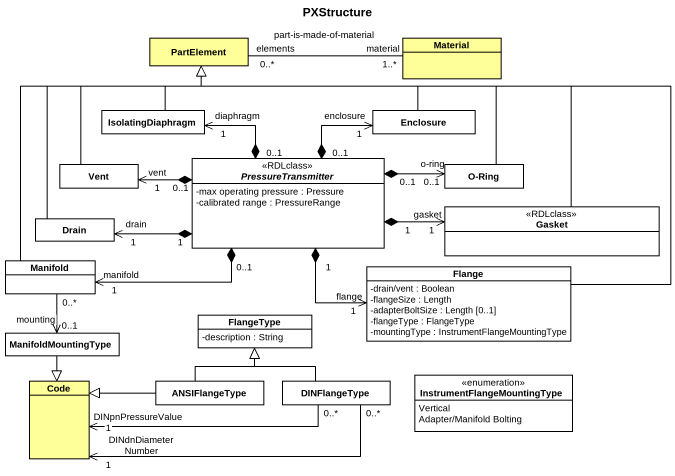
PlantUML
@startuml
title PXStructure
hide circle
hide empty members
skinparam classAttributeIconSize 0
class PartElement #FFFF99
class Material #FFFF99
class IsolatingDiaphragm
class Enclosure
class Vent
abstract class PressureTransmitter <<RDLclass>> {
  -max operating pressure : Pressure
  -calibrated range : PressureRange
}
class "O-Ring" as O_Ring
class Gasket <<RDLclass>>
class Drain
class Manifold
class Flange {
  -drain/vent : Boolean
  -flangeSize : Length
  -adapterBoltSize : Length [0..1]
  -flangeType : FlangeType
  -mountingType : InstrumentFlangeMountingType
}
class FlangeType {
  -description : String
}
class ManifoldMountingType
class Code #FFFF99
class ANSIFlangeType
class DINFlangeType
enum InstrumentFlangeMountingType {
  Vertical
  Adapter/Manifold Bolting
}
PartElement "elements\n0..*" -right- "material\n1..*" Material : part-is-made-of-material
IsolatingDiaphragm -up-|> PartElement
Enclosure -left-|> PartElement
Vent -up-|> PartElement
PressureTransmitter "0..1" *-up-> "1\ndiaphragm" IsolatingDiaphragm
PressureTransmitter "0..1" *-right-> "enclosure\n1" Enclosure
PressureTransmitter "0..1" *-left-> "1\nvent" Vent
PressureTransmitter "0..1" *-right-> "o-ring\n0..1" O_Ring
PressureTransmitter "1" *-right-> "gasket\n1" Gasket
PressureTransmitter "1" *-left-> "1\ndrain" Drain
PressureTransmitter "0..1" *-left-> "1\nmanifold" Manifold
PressureTransmitter "1" *-right-> "1\nflange" Flange
O_Ring -left-|> PartElement
Gasket -left-|> PartElement
Drain -up-|> PartElement
Manifold -up-|> PartElement
Flange -up-|> PartElement
ManifoldMountingType "mounting\n0..1" <-up- "0..*" Manifold
ManifoldMountingType --|> Code
Code "DINdnDiameterNumber\n1" <-right- "0..*" DINFlangeType
Code "DINpnPressureValue\n1" <-right- "0..*" DINFlangeType
ANSIFlangeType -up-|> FlangeType
ANSIFlangeType -left-|> Code
DINFlangeType -up-|> FlangeType
@enduml
